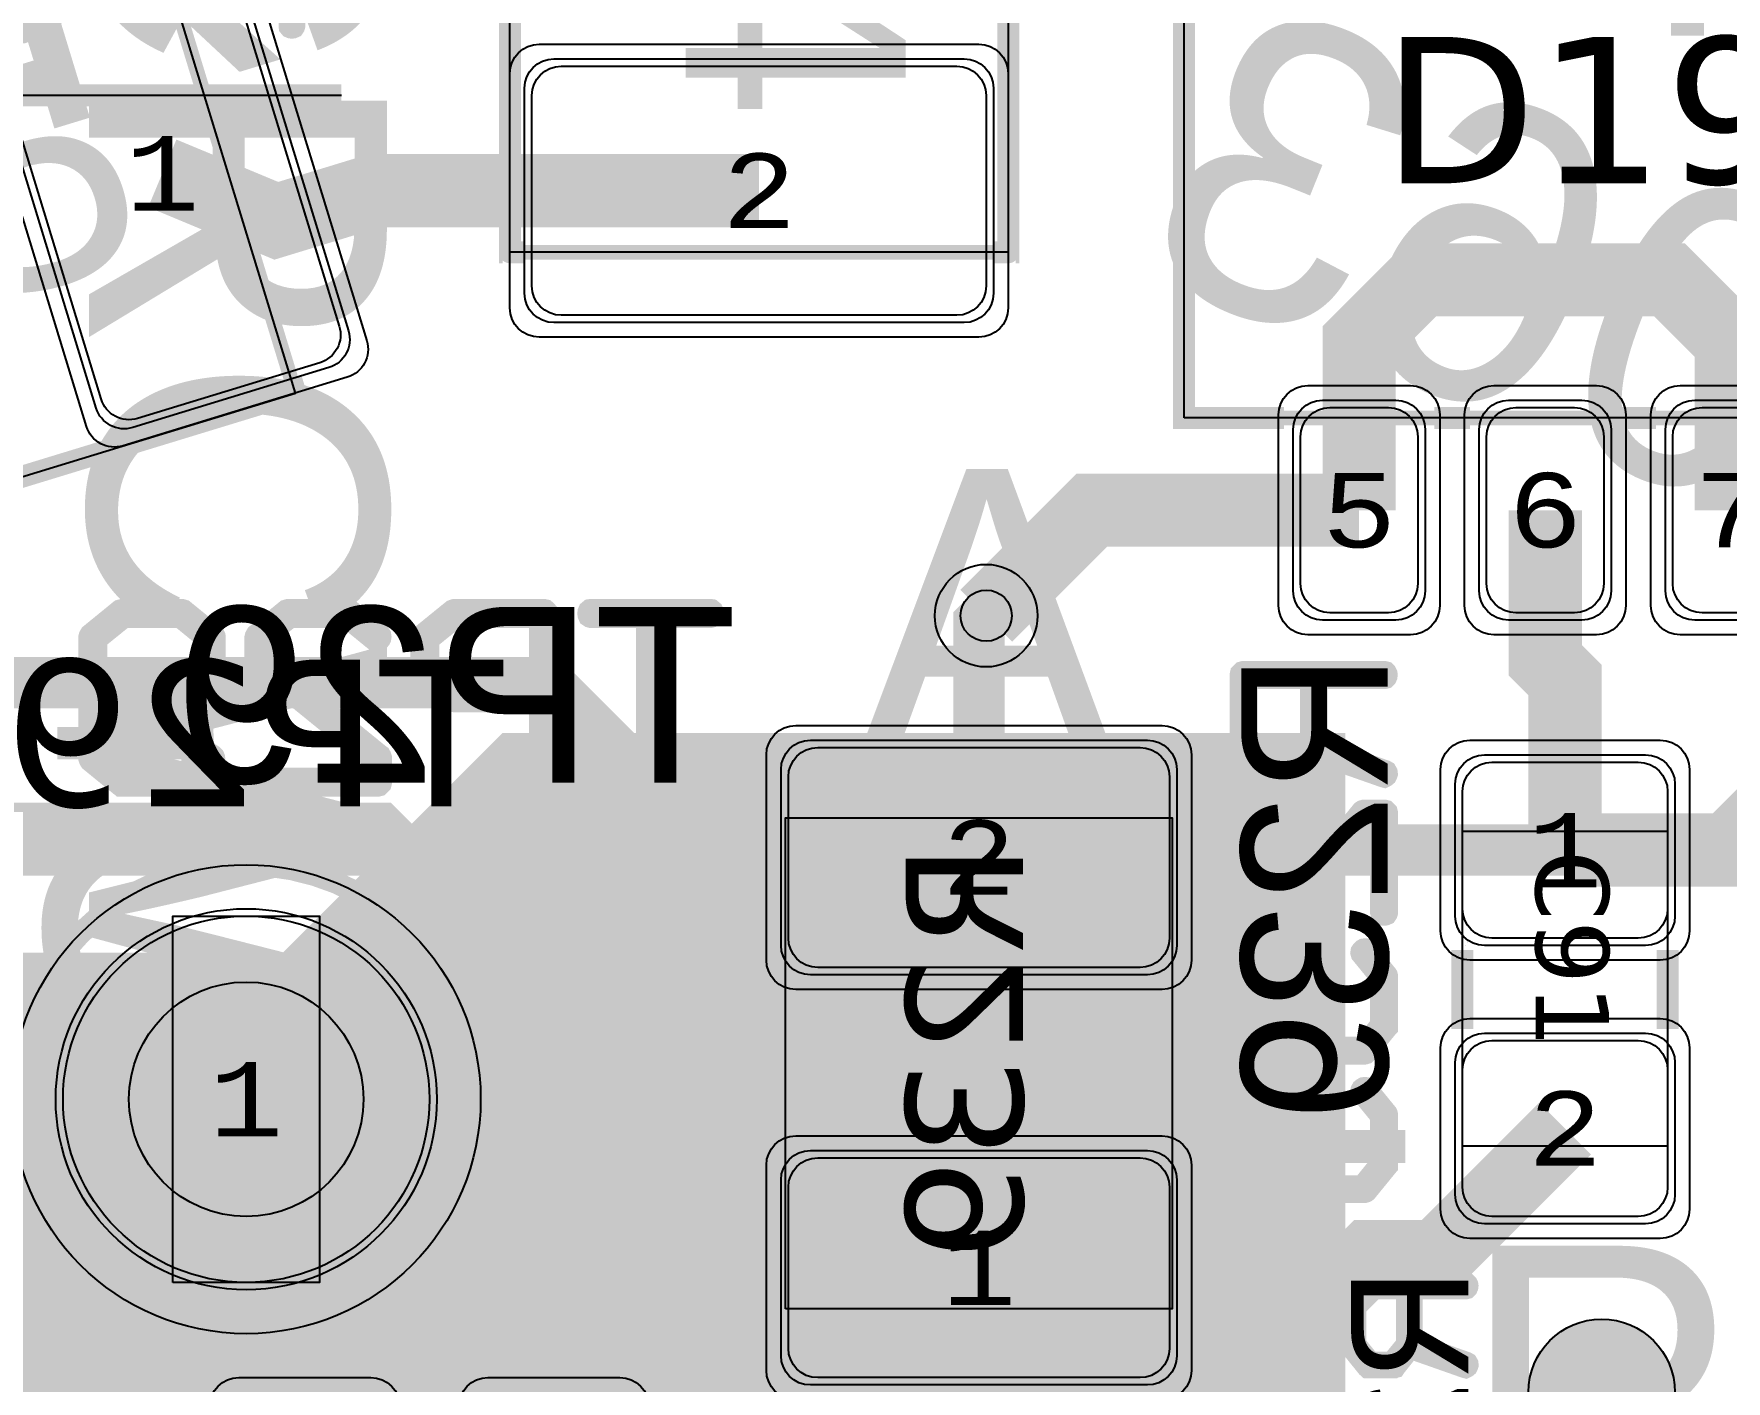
# Model space of a CAD drawing. Extents: x -98 to 119, y -207 to 98.
# Drawn here: x -9.2 to 2.35, y 45.08 to 54.27 of the extents above; entities that cross this region are included whole.
import ezdxf
from ezdxf.enums import TextEntityAlignment as Align

# ---------------------------------------------------------------- set-up
doc = ezdxf.new("R2010")
doc.units = 0
doc.header["$MEASUREMENT"] = 0
for name, color, linetype in [('ASSEMBLY_OUTLINES_BTM', 191, 'CONTINUOUS'), ('ASSEMBLY_OUTLINES_TOP', 102, 'CONTINUOUS'), ('ASSEMBLY_PART_NUMBERS_BTM', 191, 'CONTINUOUS'), ('ASSEMBLY_PART_NUMBERS_TOP', 102, 'CONTINUOUS'), ('ASSEMBLY_REF_DES_BTM', 191, 'CONTINUOUS'), ('ASSEMBLY_REF_DES_TOP', 102, 'CONTINUOUS'), ('BOARD_OUTLINE', 10, 'CONTINUOUS'), ('DRILL_DRAWING', 21, 'CONTINUOUS'), ('GENERATED_SILKSCREEN_BTM', 255, 'CONTINUOUS'), ('GENERATED_SILKSCREEN_TOP', 140, 'CONTINUOUS'), ('MANUFACTURING_OUTLINES', 10, 'CONTINUOUS'), ('MOUNTING_HOLES_LAYER_BOT17', 42, 'CONTINUOUS'), ('MOUNTING_HOLES_LAYER_TOP', 42, 'CONTINUOUS'), ('PART_HOLES_LAYER_BOTTOM', 30, 'CONTINUOUS'), ('PART_HOLES_LAYER_TOP', 30, 'CONTINUOUS'), ('PART_PADS_LAYER_BOTTOM', 230, 'CONTINUOUS'), ('PART_PADS_LAYER_TOP', 150, 'CONTINUOUS'), ('PART_PADS_SMD_BTM', 230, 'CONTINUOUS'), ('PART_PADS_SMD_TOP', 150, 'CONTINUOUS'), ('PIN_NUMBERS_BTM', 8, 'CONTINUOUS'), ('PIN_NUMBERS_TOP', 8, 'CONTINUOUS'), ('PLACEMENT_OUTLINES_BTM', 222, 'CONTINUOUS'), ('PLACEMENT_OUTLINES_TOP', 130, 'CONTINUOUS'), ('PLANE_DATA_LAYER_BOTTOM', 230, 'CONTINUOUS'), ('PLANE_DATA_LAYER_TOP', 150, 'CONTINUOUS'), ('PLANE_SHAPES_LAYER_BOTTOM', 230, 'CONTINUOUS'), ('PLANE_SHAPES_LAYER_TOP', 150, 'CONTINUOUS'), ('ROUTE_BORDER', 151, 'CONTINUOUS'), ('SILKSCREEN_OUTLINES_BTM', 211, 'CONTINUOUS'), ('SILKSCREEN_OUTLINES_TOP', 150, 'CONTINUOUS'), ('SILKSCREEN_REF_DES_BTM', 211, 'CONTINUOUS'), ('SOLDERMASK_PADS_BTM', 12, 'CONTINUOUS'), ('SOLDERMASK_PADS_TOP', 180, 'CONTINUOUS'), ('SOLDERPASTE_PADS_BTM', 12, 'CONTINUOUS'), ('SOLDERPASTE_PADS_TOP', 180, 'CONTINUOUS'), ('TRACES_LAYER_BOTTOM', 230, 'CONTINUOUS'), ('TRACES_LAYER_TOP', 150, 'CONTINUOUS'), ('VIA_HOLES_LAYER_BOTTOM', 30, 'CONTINUOUS'), ('VIA_HOLES_LAYER_TOP', 30, 'CONTINUOUS'), ('VIA_PADS_LAYER_BOTTOM', 230, 'CONTINUOUS'), ('VIA_PADS_LAYER_TOP', 150, 'CONTINUOUS')]:
    doc.layers.add(name, color=color, linetype=linetype)
doc.styles.add('COURIER_NEW', font='COUR.TTF')
doc.styles.add('VERDANA', font='verdana.TTF')
doc.styles.add('VERIBEST_GERBER_0', font='txt')

msp = doc.modelspace()

# ---------------------------------------------------------------- hatches: boundary and pattern name
at = {"layer": 'MOUNTING_HOLES_LAYER_BOT17'}
h = msp.add_hatch(color=256, dxfattribs=at)
edge = h.paths.add_edge_path()
edge.add_arc((1.5, 45), 0.5, 0, 360)
at = {"layer": 'MOUNTING_HOLES_LAYER_TOP'}
h = msp.add_hatch(color=256, dxfattribs=at)
edge = h.paths.add_edge_path()
edge.add_arc((1.5, 45), 0.5, 0, 360)
at = {"layer": 'PART_HOLES_LAYER_BOTTOM'}
h = msp.add_hatch(color=256, dxfattribs=at)
edge = h.paths.add_edge_path()
edge.add_arc((-7.75, 47), 0.8, 0, 360)
at = {"layer": 'PART_HOLES_LAYER_TOP'}
h = msp.add_hatch(color=256, dxfattribs=at)
edge = h.paths.add_edge_path()
edge.add_arc((-7.75, 47), 0.8, 0, 360)
at = {"layer": 'PLANE_DATA_LAYER_BOTTOM'}
h = msp.add_hatch(color=256, dxfattribs=at)
h.paths.add_polyline_path([(-96.5, 0, -1), (96.5, 0, -1)], flags=0)
h.paths.add_polyline_path([(92.251979, -7.43598, 0.726988162), (92.479659, -3.637852, -0.308609791), (92.431259, -3.566904, -0.009635255), (92.431316, -3.563968, 0.009635011), (92.5, -0.000006), (92.5, 0.000001, 0.053325255), (90.407665, 19.562826, -0.053326925), (90.405941, 19.578942), (90.405941, 19.578943, -0.238217909), (90.436919, 19.640273, 0.661755037), (89.584154, 23.221888, -0.295297583), (89.523137, 23.277841, 0.022401018), (87.08146, 31.194059, -0.086206302), (87.076996, 31.219756), (87.076996, 31.219757, -0.210183909), (87.101696, 31.275919, 0.679382507), (85.774921, 34.749845, -0.301864993), (85.705267, 34.797373, 0.047915829), (77.514669, 50.475005, -0.145307444), (77.502324, 50.516585, -0.123988701), (77.511414, 50.552678, 0.606608991), (75.516892, 53.486368, -0.274238992), (75.44586, 53.517962, 0.021523084), (70.565432, 59.806101, -0.177595235), (70.547363, 59.855368), (70.547363, 59.855369, -0.111833303), (70.5548, 59.888203, 0.661755452), (68.116894, 62.64715, -0.295297373), (68.036725, 62.667806, 0.05833458), (51.722715, 76.687749, -0.249337829), (51.689123, 76.750923), (51.689123, 76.750924, -0.060759886), (51.691357, 76.76924, 0.714966399), (48.509213, 78.818582, -0.314871124), (48.42205, 78.81342, 0.022806677), (41.042088, 82.896302, -0.285136953), (40.999698, 82.964591), (40.999698, 82.964596, -0.004247023), (40.999709, 82.965891, 0.647046608), (37.697353, 84.5176, -0.289754858), (37.616734, 84.505806, 0.052943541), (19.031563, 90.52099, -0.30833592), (18.972104, 90.582877, 0.696982245), (15.284156, 91.27756, -0.308339612), (15.206255, 91.241547, 0.022370691), (6.993138, 92.235275, -0.315204372), (6.925536, 92.290658, 0.715888063), (3.14462, 92.496703, -0.315205261), (3.0714, 92.448994, 0.063468058), (-20.215283, 90.264015, -0.320142253), (-20.296827, 90.298428, 0.72963938), (-23.995319, 89.386755, -0.320144031), (-24.051528, 89.318386, 0.018663537), (-30.645576, 87.275991, -0.309865735), (-30.72878, 87.298418, 0.701170836), (-34.249879, 85.978007, -0.002752694), (-34.249874, 85.977168, -0.30685575), (-34.29782, 85.9064, 0.04916641), (-50.410548, 77.556603, -0.32354836), (-50.499711, 77.561018, 0.739212756), (-53.660594, 75.408706, -0.075169868), (-53.657188, 75.386179), (-53.657188, 75.386178, -0.242479425), (-53.68916, 75.324127, 0.019967737), (-59.527063, 70.80098, -0.298487087), (-59.610009, 70.791065, 0.556724412), (-62.5, 69), (-62.5, 68.999999, 0.082708518), (-62.392031, 68.351756, -0.298487573), (-62.412702, 68.270818, 0.067186589), (-78.279974, 49.27977, -0.277817809), (-78.350169, 49.24438, 0.436350868), (-80.5, 47.25), (-80.5, 47.249999, 0.141466326), (-80.192238, 46.184011, -0.141465884), (-80.180512, 46.143397), (-80.180512, 46.143396, -0.131190735), (-80.190652, 46.105416, 0.019294819), (-83.506407, 39.786053, -0.312206796), (-83.581614, 39.742899, 0.439123468), (-85.75, 37.75, 0.204829615), (-85.131688, 36.303992, -0.204830708), (-85.10813, 36.248899), (-85.10813, 36.248898, -0.100919006), (-85.114214, 36.219062, 0.048097759), (-90.466303, 19.289839, -0.314870423), (-90.530154, 19.230281, 0.714965653), (-91.24073, 15.512631, -0.269378312), (-91.202277, 15.446437), (-91.202277, 15.446436, -0.041929831), (-91.203345, 15.433723, 0.018841331), (-92.106444, 8.523669, -0.32827121), (-92.166453, 8.456161, 0.354028014), (-93.75, 6.5), (-93.75, 6.499999, 0.314708299), (-92.438077, 4.622088, -0.31470689), (-92.388093, 4.55054), (-92.388093, 4.550537, -0.012285748), (-92.388185, 4.546794, 0.012294179), (-92.5, 0.00001), (-92.5, -0.000004, 0.052933393), (-90.438132, -19.421494, -0.329408644), (-90.475468, -19.504015, 0.27173254), (-91.5, -21.25, 0.401597711), (-89.586502, -23.248128, -0.329404507), (-89.516056, -23.305059, 0.021307354), (-87.207653, -30.839509, -0.322177334), (-87.232533, -30.924924, 0.230665932), (-88, -32.499999), (-88, -32.5, 0.431495031), (-85.882787, -34.496562, -0.3221788), (-85.807634, -34.544174, 0.048016175), (-77.643233, -50.277018, -0.303878783), (-77.644537, -50.3618, 0.152518996), (-78, -51.499999), (-78, -51.5, 0.481982915), (-75.552374, -53.449264, -0.303883418), (-75.473145, -53.479475, 0.021991255), (-70.483925, -59.90214, -0.318621499), (-70.47622, -59.989968, 0.725399056), (-67.952631, -62.834176, -0.318624212), (-67.866344, -62.852281, 0.062392529), (-50.265124, -77.650932, -0.254356234), (-50.230332, -77.714899), (-50.230332, -77.7149, -0.034453173), (-50.231054, -77.725364, 0.034451935), (-50.25, -78), (-50.25, -78.000001, 0.603308224), (-47.119729, -79.649997, -0.291362646), (-47.037917, -79.64725, 0.02294124), (-39.54278, -83.621879, -0.290012797), (-39.499155, -83.690765), (-39.499155, -83.690766, -0.007130353), (-39.499186, -83.692939, 0.007132964), (-39.5, -83.749994), (-39.5, -83.75, 0.658082965), (-36.126004, -85.203319, -0.297762979), (-36.043963, -85.188513, 0.049016344), (-18.771876, -90.575199, -0.301861306), (-18.712566, -90.635139, 0.679381768), (-15.056336, -91.31372, -0.301864385), (-14.979467, -91.279054, 0.021749122), (-6.993138, -92.235275, -0.315204372), (-6.925536, -92.290658, 0.715888063), (-3.14462, -92.496703, -0.315205261), (-3.0714, -92.448994, 0.06250827), (19.869968, -90.340657, -0.345566403), (19.954737, -90.381493, 0.794356815), (23.75, -89.500001), (23.75, -89.499973, 0.005086864), (23.749586, -89.459281, -0.345588489), (23.806159, -89.384097, 0.021469451), (31.383958, -87.013201, -0.314446926), (31.468175, -87.035889, 0.700130836), (35, -85.75), (35, -85.749988, 0.009099261), (34.998675, -85.677212, -0.009057228), (34.998625, -85.674452), (34.998625, -85.674439, -0.304472205), (35.045955, -85.60392, 0.047985464), (50.721249, -77.353765, -0.31444166), (50.808431, -77.356288, 0.616218308), (54, -75.75), (54, -75.749999, 0.067758174), (53.927211, -75.215343, -0.067753523), (53.924438, -75.194974), (53.924438, -75.194973, -0.241537288), (53.95619, -75.13308, 0.022365821), (60.452055, -70.01285, -0.313111549), (60.538488, -70.003709, 0.710095351), (63.344013, -67.475653, -0.099717589), (63.33807, -67.446151), (63.33807, -67.44615, -0.206928064), (63.362073, -67.390635, 0.058205552), (77.187807, -50.973449, -0.317486674), (77.269693, -50.94147, 0.722224143), (79.294241, -47.729048, -0.173873661), (79.276877, -47.680625, -0.136094565), (79.287761, -47.641379, 0.020523482), (82.926938, -40.980152, -0.353003204), (83.013777, -40.939997, 0.48811211), (85.5, -39), (85.5, -38.999999, 0.240073604), (84.675602, -37.381988, -0.240072951), (84.644192, -37.320342), (84.644192, -37.320341, -0.104105615), (84.650658, -37.289623, 0.050546739), (90.411157, -19.546683, -0.32146983), (90.476988, -19.487077, 0.38127918), (92.25, -17.5, 0.275143701), (91.203224, -15.741772, -0.275142487), (91.163342, -15.674784), (91.163342, -15.674783, -0.042554947), (91.164442, -15.661882, 0.022235783), (92.195155, -7.50356, -0.319196338)], flags=0)
at = {"layer": 'PLANE_DATA_LAYER_TOP'}
for points in [[(-7.75, 47), (-9.5762, 47)], [(-7.75, 47), (-5.9238, 47)], [(-7.75, 47), (-7.75, 45.1738)]]:
    msp.add_hatch(color=256, dxfattribs=at).paths.add_polyline_path(points, is_closed=False, flags=0)
at = {"layer": 'PLANE_SHAPES_LAYER_BOTTOM'}
h = msp.add_hatch(color=256, dxfattribs=at)
h.paths.add_polyline_path([(-96.5, 0, -1), (96.5, 0, -1)], flags=0)
h.paths.add_polyline_path([(-92.5, 0, -1), (92.5, 0, -1)], flags=0)
at = {"layer": 'PLANE_SHAPES_LAYER_TOP'}
h = msp.add_hatch(color=256, dxfattribs=at)
h.paths.add_polyline_path([(-96.31345, 0, -1), (96.81345, 0, -1)], flags=0)
h.paths.add_polyline_path([(-92.25, 0, -1), (92.75, 0, -1)], flags=0)
h = msp.add_hatch(color=256, dxfattribs=at)
h.paths.add_polyline_path([(1.75, 32.75), (-50, 32.75), (-50, 35), (-37.5, 47.5), (-31.5, 47.5), (-22, 57), (-19, 57), (-19, 52), (-15, 48), (-7.5, 48), (-6, 49.5), (-0.25, 49.5), (-0.25, 38), (1.75, 38)])
h.paths.add_polyline_path([(-26.75, 43.25), (-26.75, 45.25), (-17.5, 45.25), (-17.5, 43.25)], flags=16)
at = {"layer": 'VIA_HOLES_LAYER_BOTTOM'}
h = msp.add_hatch(color=256, dxfattribs=at)
edge = h.paths.add_edge_path()
edge.add_arc((-2.7, 50.3), 0.175, 0, 360)
at = {"layer": 'VIA_HOLES_LAYER_TOP'}
h = msp.add_hatch(color=256, dxfattribs=at)
edge = h.paths.add_edge_path()
edge.add_arc((-2.7, 50.3), 0.175, 0, 360)

# ---------------------------------------------------------------- linework, layer by layer
at = {"layer": 'ASSEMBLY_OUTLINES_BTM'}
for points in [[(-4.07, 45.57), (-4.07, 48.92), (-1.43, 48.92), (-1.43, 45.57)], [(-8.25, 45.75), (-8.25, 48.25), (-7.25, 48.25), (-7.25, 45.75)]]:
    msp.add_lwpolyline(points, close=True, dxfattribs=at)
msp.add_circle((-7.75, 47), 1.6, dxfattribs=at)
at = {"layer": 'ASSEMBLY_OUTLINES_TOP', "const_width": 0.1}
for points in [[(-5.95, 52.78), (-5.95, 59.23), (-2.55, 59.23), (-2.55, 52.78)], [(-1.35, 51.65), (-1.35, 55.85), (4.85, 55.85), (4.85, 51.65)], [(-8.408168, 55.070079), (-14.576333, 53.184281), (-13.582269, 49.932845), (-7.414104, 51.818643)]]:
    msp.add_lwpolyline(points, close=True, dxfattribs=at)
at = {"layer": 'ASSEMBLY_OUTLINES_TOP'}
msp.add_lwpolyline([(0.55, 46.68), (0.55, 48.83), (1.95, 48.83), (1.95, 46.68)], close=True, dxfattribs=at)
at = {"layer": 'BOARD_OUTLINE', "const_width": 0.1}
msp.add_lwpolyline([(-97.5, 0, -1), (97.5, 0, -1)], format="xyb", close=True, dxfattribs=at)
at = {"layer": 'GENERATED_SILKSCREEN_BTM', "const_width": 0.15}
for points in [[(-8.502, 54.714), (-9.2692, 54.2828), (-9.2732, 54.2812), (-9.2764, 54.2812), (-9.2796, 54.2812), (-9.2828, 54.2828), (-9.2876, 54.2852), (-9.2908, 54.2884), (-9.2924, 54.2924), (-9.2932, 54.2964), (-9.2932, 54.8364)], [(-9.2604, 54.8364), (-9.2604, 54.3236), (-8.5172, 54.7412)], [(-7.4216, 54.364), (-7.4216, 54.3264), (-7.4232, 54.3208), (-7.4264, 54.316), (-7.432, 54.3136), (-7.4376, 54.3128), (-7.444, 54.3136), (-7.4496, 54.316), (-7.4536, 54.3208), (-7.4544, 54.3264), (-7.4544, 54.364)], [(-7.1, 53.85), (-10.7, 53.85)], [(-8.1764, 49.1444), (-7.9748, 49.3088), (-7.9712, 49.3112), (-7.9688, 49.3148), (-7.9676, 49.322), (-7.9688, 49.3304), (-7.9724, 49.3388), (-7.9784, 49.3448), (-7.9856, 49.3496), (-7.994, 49.3508), (-8.0024, 49.3484), (-8.198, 49.1888), (-8.5856, 49.1888), (-8.7728, 49.34), (-8.7728, 49.7708), (-8.6096, 49.6388), (-8.6048, 49.6364), (-8.6036, 49.6352), (-8.6, 49.634), (-8.5952, 49.634), (-8.1908, 49.634), (-8.186, 49.634), (-8.1788, 49.6364), (-8.1764, 49.6388), (-7.9748, 49.802), (-7.9712, 49.8032), (-7.97, 49.8056), (-7.9676, 49.8092), (-7.9652, 49.8176), (-7.964, 49.8224), (-7.964, 50.1512), (-7.9652, 50.1572), (-7.9676, 50.162), (-7.97, 50.1656), (-7.9712, 50.1668), (-7.9748, 50.1704), (-8.1764, 50.3348), (-8.1812, 50.336), (-8.1836, 50.3372), (-8.186, 50.3384), (-8.1908, 50.3396), (-8.5952, 50.3396), (-8.6, 50.3384), (-8.6024, 50.3372), (-8.606, 50.336), (-8.6108, 50.3348), (-8.8124, 50.1704), (-8.816, 50.1644), (-8.8172, 50.1596), (-8.8196, 50.156), (-8.8208, 50.1512), (-8.8208, 49.328), (-8.8196, 49.3244), (-8.8172, 49.316), (-8.816, 49.3136), (-8.8124, 49.3088), (-8.6108, 49.1444), (-8.6048, 49.142), (-8.6036, 49.1408), (-8.6, 49.1408), (-8.5988, 49.1396), (-8.5976, 49.1396), (-8.5952, 49.1396), (-8.1908, 49.1396), (-8.186, 49.1408), (-8.1812, 49.142), (-8.1764, 49.1444)], [(-8.0132, 50.1392), (-8.0132, 49.8344), (-8.198, 49.682), (-8.5856, 49.682), (-8.7728, 49.8344), (-8.7728, 50.1392), (-8.5856, 50.2904), (-8.198, 50.2904), (-8.0132, 50.1392)], [(-7.4768, 50.3348), (-7.6784, 50.1704), (-7.682, 50.1644), (-7.6832, 50.1596), (-7.6856, 50.156), (-7.6868, 50.1512), (-7.6868, 49.9868), (-7.6856, 49.982), (-7.6832, 49.9748), (-7.682, 49.9688), (-7.6784, 49.9664), (-6.8792, 49.3172), (-6.8792, 49.1888), (-7.6628, 49.1888), (-7.6712, 49.1864), (-7.6784, 49.1816), (-7.682, 49.1732), (-7.6832, 49.1636), (-7.682, 49.1552), (-7.6784, 49.1468), (-7.6712, 49.142), (-7.6628, 49.1396), (-6.854, 49.1396), (-6.8444, 49.142), (-6.8384, 49.148), (-6.8324, 49.154), (-6.83, 49.1636), (-6.83, 49.328), (-6.8312, 49.3316), (-6.8336, 49.34), (-6.836, 49.3436), (-6.8372, 49.346), (-6.8408, 49.3484), (-7.6388, 49.9988), (-7.6388, 50.1392), (-7.4516, 50.2904), (-7.064, 50.2904), (-6.8684, 50.1308), (-6.86, 50.1284), (-6.8516, 50.1296), (-6.8444, 50.1332), (-6.8384, 50.1404), (-6.8348, 50.1476), (-6.8336, 50.156), (-6.8348, 50.1644), (-6.8372, 50.168), (-6.8408, 50.1704), (-7.0424, 50.3348), (-7.0472, 50.336), (-7.0496, 50.3372), (-7.052, 50.3384), (-7.0568, 50.3396), (-7.4612, 50.3396), (-7.466, 50.3384), (-7.4684, 50.3372), (-7.472, 50.336), (-7.4768, 50.3348)], [(-6.5456, 49.8836), (-6.5492, 49.886), (-6.5504, 49.892), (-6.5528, 49.898), (-6.554, 49.904), (-6.554, 50.1512), (-6.5528, 50.1572), (-6.5504, 50.1608), (-6.5504, 50.1644), (-6.5492, 50.1656), (-6.5468, 50.1668), (-6.5456, 50.1692), (-6.3416, 50.3348), (-6.3356, 50.3372), (-6.3308, 50.3384), (-6.326, 50.3396), (-5.7212, 50.3396), (-5.7104, 50.3372), (-5.7032, 50.3312), (-5.6972, 50.324), (-5.6948, 50.3156), (-5.6948, 49.1636), (-5.6972, 49.154), (-5.7032, 49.148), (-5.7104, 49.1444), (-5.7188, 49.1432), (-5.7284, 49.1444), (-5.7368, 49.148), (-5.7428, 49.154), (-5.7452, 49.1636), (-5.7452, 49.7156), (-6.326, 49.7156), (-6.3344, 49.7168), (-6.3368, 49.718), (-6.3392, 49.718), (-6.3416, 49.7192), (-6.5456, 49.8836)], [(-5.7452, 50.2904), (-6.3188, 50.2904), (-6.506, 50.1392), (-6.506, 49.916), (-6.3188, 49.7636), (-5.7452, 49.7636), (-5.7452, 50.2904)], [(-4.9664, 49.1636), (-4.9676, 49.1552), (-4.9736, 49.148), (-4.982, 49.1444), (-4.9904, 49.1432), (-4.9976, 49.1444), (-5.006, 49.148), (-5.012, 49.1552), (-5.0144, 49.1636), (-5.0144, 50.2904), (-5.3948, 50.2904), (-5.4032, 50.2928), (-5.4104, 50.2976), (-5.414, 50.306), (-5.4152, 50.3144), (-5.414, 50.324), (-5.4104, 50.3324), (-5.4032, 50.3384), (-5.3948, 50.3396), (-4.5848, 50.3396), (-4.5764, 50.3384), (-4.5692, 50.3324), (-4.5656, 50.324), (-4.5644, 50.3144), (-4.5656, 50.306), (-4.5692, 50.2976), (-4.5764, 50.2928), (-4.5848, 50.2904), (-4.9664, 50.2904), (-4.9664, 49.1636)], [(-0.584, 49.207), (-0.586, 49.204), (-0.591, 49.203), (-0.596, 49.2), (-0.601, 49.2), (-0.807, 49.2), (-0.812, 49.2), (-0.815, 49.203), (-0.818, 49.203), (-0.819, 49.204), (-0.82, 49.205), (-0.823, 49.207), (-0.96, 49.377), (-0.962, 49.382), (-0.963, 49.385), (-0.964, 49.39), (-0.964, 49.894), (-0.962, 49.903), (-0.957, 49.908), (-0.951, 49.914), (-0.944, 49.916), (0.016, 49.916), (0.024, 49.914), (0.029, 49.909), (0.032, 49.903), (0.033, 49.896), (0.032, 49.888), (0.029, 49.881), (0.024, 49.876), (0.016, 49.874), (-0.444, 49.874), (-0.444, 49.404), (0.022, 49.24), (0.029, 49.236), (0.033, 49.229), (0.034, 49.221), (0.032, 49.215), (0.029, 49.209), (0.023, 49.204), (0.017, 49.201), (0.009, 49.203), (-0.457, 49.367), (-0.584, 49.207)], [(-0.923, 49.874), (-0.923, 49.395), (-0.797, 49.24), (-0.611, 49.24), (-0.484, 49.395), (-0.484, 49.874), (-0.923, 49.874)], [(-0.96, 48.431), (-0.823, 48.263), (-0.818, 48.26), (-0.814, 48.259), (-0.811, 48.257), (-0.807, 48.256), (-0.67, 48.256), (-0.667, 48.257), (-0.66, 48.259), (-0.655, 48.26), (-0.653, 48.263), (-0.112, 48.929), (-0.005, 48.929), (-0.005, 48.276), (-0.003, 48.269), (0.001, 48.263), (0.008, 48.26), (0.016, 48.259), (0.023, 48.26), (0.03, 48.263), (0.034, 48.269), (0.036, 48.276), (0.036, 48.95), (0.034, 48.958), (0.029, 48.963), (0.024, 48.968), (0.016, 48.97), (-0.121, 48.97), (-0.124, 48.969), (-0.131, 48.967), (-0.134, 48.965), (-0.136, 48.963), (-0.138, 48.961), (-0.68, 48.296), (-0.797, 48.296), (-0.923, 48.452), (-0.923, 48.775), (-0.79, 48.938), (-0.788, 48.945), (-0.789, 48.951), (-0.792, 48.958), (-0.798, 48.962), (-0.804, 48.966), (-0.811, 48.967), (-0.818, 48.966), (-0.823, 48.961), (-0.96, 48.793), (-0.961, 48.789), (-0.962, 48.786), (-0.963, 48.785), (-0.964, 48.781), (-0.964, 48.444), (-0.963, 48.44), (-0.963, 48.439), (-0.962, 48.438), (-0.961, 48.435), (-0.96, 48.431)], [(0.032, 47.848), (-0.105, 48.017), (-0.11, 48.022), (-0.113, 48.023), (-0.116, 48.023), (-0.123, 48.022), (-0.13, 48.018), (-0.135, 48.013), (-0.139, 48.007), (-0.14, 48), (-0.138, 47.993), (-0.005, 47.83), (-0.005, 47.507), (-0.131, 47.351), (-0.317, 47.351), (-0.444, 47.505), (-0.444, 47.671), (-0.446, 47.679), (-0.45, 47.684), (-0.457, 47.687), (-0.464, 47.688), (-0.471, 47.687), (-0.478, 47.684), (-0.482, 47.679), (-0.484, 47.671), (-0.484, 47.505), (-0.611, 47.351), (-0.797, 47.351), (-0.923, 47.507), (-0.923, 47.83), (-0.79, 47.993), (-0.788, 48), (-0.789, 48.007), (-0.792, 48.013), (-0.798, 48.018), (-0.804, 48.022), (-0.811, 48.023), (-0.815, 48.023), (-0.818, 48.022), (-0.823, 48.017), (-0.96, 47.848), (-0.961, 47.845), (-0.962, 47.842), (-0.963, 47.841), (-0.964, 47.837), (-0.964, 47.5), (-0.963, 47.495), (-0.962, 47.493), (-0.961, 47.49), (-0.96, 47.487), (-0.823, 47.318), (-0.818, 47.315), (-0.814, 47.314), (-0.811, 47.312), (-0.807, 47.311), (-0.601, 47.311), (-0.598, 47.312), (-0.591, 47.314), (-0.586, 47.315), (-0.584, 47.318), (-0.464, 47.465), (-0.344, 47.318), (-0.342, 47.317), (-0.34, 47.315), (-0.339, 47.314), (-0.337, 47.314), (-0.33, 47.312), (-0.327, 47.311), (-0.121, 47.311), (-0.116, 47.312), (-0.112, 47.314), (-0.108, 47.315), (-0.105, 47.318), (0.032, 47.487), (0.034, 47.491), (0.035, 47.492), (0.035, 47.495), (0.036, 47.496), (0.036, 47.497), (0.036, 47.5), (0.036, 47.837), (0.035, 47.841), (0.034, 47.845), (0.032, 47.848)], [(0.032, 46.903), (-0.105, 47.071), (-0.11, 47.076), (-0.116, 47.077), (-0.123, 47.076), (-0.13, 47.072), (-0.135, 47.068), (-0.139, 47.061), (-0.14, 47.055), (-0.138, 47.048), (-0.005, 46.885), (-0.005, 46.562), (-0.131, 46.406), (-0.49, 46.406), (-0.38, 46.542), (-0.378, 46.546), (-0.377, 46.547), (-0.376, 46.55), (-0.376, 46.554), (-0.376, 46.891), (-0.376, 46.895), (-0.378, 46.901), (-0.38, 46.903), (-0.516, 47.071), (-0.517, 47.073), (-0.519, 47.075), (-0.522, 47.077), (-0.529, 47.079), (-0.533, 47.08), (-0.807, 47.08), (-0.812, 47.079), (-0.816, 47.077), (-0.819, 47.075), (-0.82, 47.073), (-0.823, 47.071), (-0.96, 46.903), (-0.961, 46.899), (-0.962, 46.896), (-0.963, 46.895), (-0.964, 46.891), (-0.964, 46.554), (-0.963, 46.55), (-0.963, 46.549), (-0.962, 46.548), (-0.961, 46.545), (-0.96, 46.541), (-0.823, 46.373), (-0.818, 46.37), (-0.814, 46.369), (-0.811, 46.367), (-0.807, 46.366), (-0.121, 46.366), (-0.118, 46.367), (-0.111, 46.369), (-0.109, 46.37), (-0.105, 46.373), (0.032, 46.541), (0.034, 46.546), (0.035, 46.547), (0.035, 46.549), (0.036, 46.551), (0.036, 46.552), (0.036, 46.554), (0.036, 46.891), (0.035, 46.895), (0.034, 46.899), (0.032, 46.903)], [(-0.797, 47.039), (-0.543, 47.039), (-0.416, 46.885), (-0.416, 46.562), (-0.543, 46.406), (-0.797, 46.406), (-0.923, 46.562), (-0.923, 46.885), (-0.797, 47.039)], [(0.0908, 45.1756), (0.0892, 45.1732), (0.0852, 45.1724), (0.0812, 45.17), (0.0772, 45.17), (-0.0876, 45.17), (-0.0916, 45.17), (-0.094, 45.1724), (-0.0964, 45.1724), (-0.0972, 45.1732), (-0.098, 45.174), (-0.1004, 45.1756), (-0.21, 45.3116), (-0.2116, 45.3156), (-0.2124, 45.318), (-0.2132, 45.322), (-0.2132, 45.7252), (-0.2116, 45.7324), (-0.2076, 45.7364), (-0.2028, 45.7412), (-0.1972, 45.7428), (0.5708, 45.7428), (0.5772, 45.7412), (0.5812, 45.7372), (0.5836, 45.7324), (0.5844, 45.7268), (0.5836, 45.7204), (0.5812, 45.7148), (0.5772, 45.7108), (0.5708, 45.7092), (0.2028, 45.7092), (0.2028, 45.3332), (0.5756, 45.202), (0.5812, 45.1988), (0.5844, 45.1932), (0.5852, 45.1868), (0.5836, 45.182), (0.5812, 45.1772), (0.5764, 45.1732), (0.5716, 45.1708), (0.5652, 45.1724), (0.1924, 45.3036), (0.0908, 45.1756)], [(-0.1804, 45.7092), (-0.1804, 45.326), (-0.0796, 45.202), (0.0692, 45.202), (0.1708, 45.326), (0.1708, 45.7092), (-0.1804, 45.7092)]]:
    msp.add_lwpolyline(points, dxfattribs=at)
msp.add_lwpolyline([(-9.35, 47, -1), (-6.15, 47, -1)], format="xyb", close=True, dxfattribs=at)
for points in [[(-4.069995, 46.666164, 0.000011642), (-4.070005, 46.666156), (-4.070005, 47.833844, 0.000011642), (-4.069995, 47.833836), (-4.069995, 46.666164)], [(-1.429995, 46.666156, 0.000011642), (-1.430005, 46.666164), (-1.430005, 47.833836, 0.000011642), (-1.429995, 47.833844), (-1.429995, 46.666156)]]:
    msp.add_lwpolyline(points, format="xyb", dxfattribs=at)
at = {"layer": 'GENERATED_SILKSCREEN_TOP', "const_width": 0.15}
for points in [[(-5.925, 59.229995), (-5.949995, 59.229995), (-5.949995, 52.780005), (-5.925, 52.780005), (-5.925, 52.779995), (-5.95, 52.779995, -0.414213562), (-5.950005, 52.78), (-5.950005, 59.23, -0.414213562), (-5.95, 59.230005), (-5.925, 59.230005), (-5.925, 59.229995)], [(-2.549995, 52.78, -0.414213562), (-2.55, 52.779995), (-2.575, 52.779995), (-2.575, 52.780005), (-2.550005, 52.780005), (-2.550005, 59.229995), (-2.575, 59.229995), (-2.575, 59.230005), (-2.55, 59.230005, -0.414213562), (-2.549995, 59.23), (-2.549995, 52.78)], [(-0.668105, 55.849995), (-1.349995, 55.849995), (-1.349995, 51.650005), (-0.668105, 51.650005, 0.000009491), (-0.668108, 51.649995), (-1.35, 51.649995, -0.414213562), (-1.350005, 51.65), (-1.350005, 55.85, -0.414213562), (-1.35, 55.850005), (-0.668108, 55.850005, 0.000009491), (-0.668105, 55.849995)], [(-7.414099, 51.818643, -0.357510765), (-7.414103, 51.818638), (-13.582268, 49.93284, -0.414213563), (-13.582274, 49.932844), (-13.589583, 49.956751), (-13.589573, 49.956754), (-13.582266, 49.932851), (-7.41411, 51.818646), (-7.421418, 51.842549), (-7.421408, 51.842552), (-7.414099, 51.818644), (-7.414099, 51.818643)], [(0.601895, 51.650005, 0.000009491), (0.601892, 51.649995), (0.358108, 51.649995, 0.000009491), (0.358105, 51.650005), (0.601895, 51.650005)], [(1.871895, 51.650005, 0.000009491), (1.871892, 51.649995), (1.628108, 51.649995, 0.000009491), (1.628105, 51.650005), (1.871895, 51.650005)], [(0.550005, 47.480492, 0.000011097), (0.549995, 47.480485), (0.549995, 48.019515, 0.000011097), (0.550005, 48.019508), (0.550005, 47.480492)], [(1.950005, 47.480485, 0.000011097), (1.949995, 47.480492), (1.949995, 48.019508, 0.000011097), (1.950005, 48.019515), (1.950005, 47.480485)]]:
    msp.add_lwpolyline(points, format="xyb", dxfattribs=at)
at = {"layer": 'MANUFACTURING_OUTLINES'}
msp.add_circle((0, 0), 97.575405, dxfattribs=at)
at = {"layer": 'MOUNTING_HOLES_LAYER_BOT17'}
msp.add_circle((1.5, 45), 0.5, dxfattribs=at)
at = {"layer": 'MOUNTING_HOLES_LAYER_TOP'}
msp.add_circle((1.5, 45), 0.5, dxfattribs=at)
at = {"layer": 'PART_HOLES_LAYER_BOTTOM'}
msp.add_circle((-7.75, 47), 0.8, dxfattribs=at)
at = {"layer": 'PART_HOLES_LAYER_TOP'}
msp.add_circle((-7.75, 47), 0.8, dxfattribs=at)
at = {"layer": 'PART_PADS_LAYER_BOTTOM'}
msp.add_circle((-7.75, 47), 1.25, dxfattribs=at)
at = {"layer": 'PART_PADS_LAYER_TOP'}
msp.add_circle((-7.75, 47), 1.25, dxfattribs=at)
at = {"layer": 'PART_PADS_SMD_BTM'}
for points in [[(-4.1, 49.25, -0.414213562), (-3.9, 49.45), (-1.6, 49.45, -0.414213562), (-1.4, 49.25), (-1.4, 48.05, -0.414213562), (-1.6, 47.85), (-3.9, 47.85, -0.414213562), (-4.1, 48.05)], [(-4.1, 46.45, -0.414213562), (-3.9, 46.65), (-1.6, 46.65, -0.414213562), (-1.4, 46.45), (-1.4, 45.25, -0.414213562), (-1.6, 45.05), (-3.9, 45.05, -0.414213562), (-4.1, 45.25)]]:
    msp.add_lwpolyline(points, format="xyb", close=True, dxfattribs=at)
at = {"layer": 'PART_PADS_SMD_TOP'}
for points in [[(-8.120728, 55.053389, -0.414213562), (-7.870993, 54.920602), (-7.052352, 52.242949, -0.414213562), (-7.185139, 51.993214), (-8.523966, 51.583893, -0.414213562), (-8.773701, 51.71668), (-9.592342, 54.394333, -0.414213562), (-9.459555, 54.644068)], [(-5.85, 53.9, -0.414213562), (-5.65, 54.1), (-2.85, 54.1, -0.414213562), (-2.65, 53.9), (-2.65, 52.5, -0.414213562), (-2.85, 52.3), (-5.65, 52.3, -0.414213562), (-5.85, 52.5)], [(0.095, 51.77, -0.414213562), (0.295, 51.57), (0.295, 50.47, -0.414213562), (0.095, 50.27), (-0.405, 50.27, -0.414213562), (-0.605, 50.47), (-0.605, 51.57, -0.414213562), (-0.405, 51.77)], [(1.365, 51.77, -0.414213562), (1.565, 51.57), (1.565, 50.47, -0.414213562), (1.365, 50.27), (0.865, 50.27, -0.414213562), (0.665, 50.47), (0.665, 51.57, -0.414213562), (0.865, 51.77)], [(2.635, 51.77, -0.414213562), (2.835, 51.57), (2.835, 50.47, -0.414213562), (2.635, 50.27), (2.135, 50.27, -0.414213562), (1.935, 50.47), (1.935, 51.57, -0.414213562), (2.135, 51.77)], [(0.5, 49.15, -0.414213562), (0.7, 49.35), (1.8, 49.35, -0.414213562), (2, 49.15), (2, 48.25, -0.414213562), (1.8, 48.05), (0.7, 48.05, -0.414213562), (0.5, 48.25)], [(0.5, 47.25, -0.414213562), (0.7, 47.45), (1.8, 47.45, -0.414213562), (2, 47.25), (2, 46.35, -0.414213562), (1.8, 46.15), (0.7, 46.15, -0.414213562), (0.5, 46.35)]]:
    msp.add_lwpolyline(points, format="xyb", close=True, dxfattribs=at)
at = {"layer": 'PLACEMENT_OUTLINES_BTM'}
msp.add_lwpolyline([(-4.07, 45.57), (-4.07, 48.92), (-1.43, 48.92), (-1.43, 45.57)], close=True, dxfattribs=at)
msp.add_circle((-7.75, 47), 1.6, dxfattribs=at)
at = {"layer": 'PLACEMENT_OUTLINES_TOP'}
for points in [[(-5.95, 52.78), (-5.95, 59.23), (-2.55, 59.23), (-2.55, 52.78)], [(-1.35, 51.65), (-1.35, 55.85), (4.85, 55.85), (4.85, 51.65)], [(-8.408168, 55.070079), (-14.576333, 53.184281), (-13.582269, 49.932845), (-7.414104, 51.818643)], [(0.55, 46.68), (0.55, 48.83), (1.95, 48.83), (1.95, 46.68)]]:
    msp.add_lwpolyline(points, close=True, dxfattribs=at)
at = {"layer": 'PLANE_DATA_LAYER_TOP', "const_width": 0.5}
for points in [[(-7.75, 47), (-9.5762, 47)], [(-7.75, 47), (-5.9238, 47)], [(-7.75, 47), (-7.75, 45.1738)]]:
    msp.add_lwpolyline(points, dxfattribs=at)
at = {"layer": 'ROUTE_BORDER'}
msp.add_circle((0, 0), 96.5, dxfattribs=at)
at = {"layer": 'SILKSCREEN_OUTLINES_BTM'}
msp.add_lwpolyline([(-7.1, 53.85), (-10.7, 53.85)], dxfattribs=at)
msp.add_lwpolyline([(-4.07, 45.57), (-4.07, 48.92), (-1.43, 48.92), (-1.43, 45.57)], close=True, dxfattribs=at)
msp.add_circle((-7.75, 47), 1.6, dxfattribs=at)
at = {"layer": 'SILKSCREEN_OUTLINES_TOP'}
for points in [[(-5.95, 52.78), (-5.95, 59.23), (-2.55, 59.23), (-2.55, 52.78)], [(-1.35, 51.65), (-1.35, 55.85), (4.85, 55.85), (4.85, 51.65)], [(-8.408168, 55.070079), (-14.576333, 53.184281), (-13.582269, 49.932845), (-7.414104, 51.818643)], [(0.55, 46.68), (0.55, 48.83), (1.95, 48.83), (1.95, 46.68)]]:
    msp.add_lwpolyline(points, close=True, dxfattribs=at)
at = {"layer": 'SOLDERMASK_PADS_BTM'}
for points in [[(-4.2, 49.35, -0.414213562), (-4, 49.55), (-1.5, 49.55, -0.414213562), (-1.3, 49.35), (-1.3, 47.95, -0.414213562), (-1.5, 47.75), (-4, 47.75, -0.414213562), (-4.2, 47.95)], [(-4.2, 46.55, -0.414213562), (-4, 46.75), (-1.5, 46.75, -0.414213562), (-1.3, 46.55), (-1.3, 45.15, -0.414213562), (-1.5, 44.95), (-4, 44.95, -0.414213562), (-4.2, 45.15)], [(-6.7, 44.1, -0.414213562), (-6.9, 43.9), (-7.8, 43.9, -0.414213562), (-8, 44.1), (-8, 44.9, -0.414213562), (-7.8, 45.1), (-6.9, 45.1, -0.414213562), (-6.7, 44.9)], [(-5, 44.1, -0.414213562), (-5.2, 43.9), (-6.1, 43.9, -0.414213562), (-6.3, 44.1), (-6.3, 44.9, -0.414213562), (-6.1, 45.1), (-5.2, 45.1, -0.414213562), (-5, 44.9)]]:
    msp.add_lwpolyline(points, format="xyb", close=True, dxfattribs=at)
msp.add_circle((-7.75, 47), 1.3, dxfattribs=at)
at = {"layer": 'SOLDERMASK_PADS_TOP'}
for points in [[(-8.054335, 55.178256, -0.414212162), (-7.8046, 55.04547), (-6.927485, 52.176556, -0.414213562), (-7.060271, 51.92682), (-8.590359, 51.459026, -0.414212162), (-8.840094, 51.591812), (-9.717209, 54.460726, -0.414213562), (-9.584423, 54.710462)], [(-5.95, 54, -0.414213562), (-5.75, 54.2), (-2.75, 54.2, -0.414213562), (-2.55, 54), (-2.55, 52.4, -0.414213562), (-2.75, 52.2), (-5.75, 52.2, -0.414213562), (-5.95, 52.4)], [(0.195, 51.87, -0.414213562), (0.395, 51.67), (0.395, 50.37, -0.414213562), (0.195, 50.17), (-0.505, 50.17, -0.414213562), (-0.705, 50.37), (-0.705, 51.67, -0.414213562), (-0.505, 51.87)], [(1.465, 51.87, -0.414213562), (1.665, 51.67), (1.665, 50.37, -0.414213562), (1.465, 50.17), (0.765, 50.17, -0.414213562), (0.565, 50.37), (0.565, 51.67, -0.414213562), (0.765, 51.87)], [(2.735, 51.87, -0.414213562), (2.935, 51.67), (2.935, 50.37, -0.414213562), (2.735, 50.17), (2.035, 50.17, -0.414213562), (1.835, 50.37), (1.835, 51.67, -0.414213562), (2.035, 51.87)], [(0.4, 49.25, -0.414213562), (0.6, 49.45), (1.9, 49.45, -0.414213562), (2.1, 49.25), (2.1, 48.15, -0.414213562), (1.9, 47.95), (0.6, 47.95, -0.414213562), (0.4, 48.15)], [(0.4, 47.35, -0.414213562), (0.6, 47.55), (1.9, 47.55, -0.414213562), (2.1, 47.35), (2.1, 46.25, -0.414213562), (1.9, 46.05), (0.6, 46.05, -0.414213562), (0.4, 46.25)]]:
    msp.add_lwpolyline(points, format="xyb", close=True, dxfattribs=at)
msp.add_circle((-7.75, 47), 1.3, dxfattribs=at)
at = {"layer": 'SOLDERPASTE_PADS_BTM'}
for points in [[(-4.05, 49.2, -0.414213562), (-3.85, 49.4), (-1.65, 49.4, -0.414213562), (-1.45, 49.2), (-1.45, 48.1, -0.414213562), (-1.65, 47.9), (-3.85, 47.9, -0.414213562), (-4.05, 48.1)], [(-4.05, 46.4, -0.414213562), (-3.85, 46.6), (-1.65, 46.6, -0.414213562), (-1.45, 46.4), (-1.45, 45.3, -0.414213562), (-1.65, 45.1), (-3.85, 45.1, -0.414213562), (-4.05, 45.3)]]:
    msp.add_lwpolyline(points, format="xyb", close=True, dxfattribs=at)
at = {"layer": 'SOLDERPASTE_PADS_TOP'}
for points in [[(-8.153925, 54.990955, -0.414213562), (-7.90419, 54.858168), (-7.114786, 52.276146, -0.414214963), (-7.247573, 52.02641), (-8.490769, 51.646327, -0.414213562), (-8.740504, 51.779114), (-9.529908, 54.361136, -0.414214963), (-9.397121, 54.610872)], [(-5.8, 53.85, -0.414213562), (-5.6, 54.05), (-2.9, 54.05, -0.414213562), (-2.7, 53.85), (-2.7, 52.55, -0.414213562), (-2.9, 52.35), (-5.6, 52.35, -0.414213562), (-5.8, 52.55)], [(0.045, 51.72, -0.414213562), (0.245, 51.52), (0.245, 50.52, -0.414213562), (0.045, 50.32), (-0.355, 50.32, -0.414213562), (-0.555, 50.52), (-0.555, 51.52, -0.414213562), (-0.355, 51.72)], [(1.315, 51.72, -0.414213562), (1.515, 51.52), (1.515, 50.52, -0.414213562), (1.315, 50.32), (0.915, 50.32, -0.414213562), (0.715, 50.52), (0.715, 51.52, -0.414213562), (0.915, 51.72)], [(2.585, 51.72, -0.414213562), (2.785, 51.52), (2.785, 50.52, -0.414213562), (2.585, 50.32), (2.185, 50.32, -0.414213562), (1.985, 50.52), (1.985, 51.52, -0.414213562), (2.185, 51.72)], [(0.55, 49.1, -0.414213562), (0.75, 49.3), (1.75, 49.3, -0.414213562), (1.95, 49.1), (1.95, 48.3, -0.414213562), (1.75, 48.1), (0.75, 48.1, -0.414213562), (0.55, 48.3)], [(0.55, 47.2, -0.414213562), (0.75, 47.4), (1.75, 47.4, -0.414213562), (1.95, 47.2), (1.95, 46.4, -0.414213562), (1.75, 46.2), (0.75, 46.2, -0.414213562), (0.55, 46.4)]]:
    msp.add_lwpolyline(points, format="xyb", close=True, dxfattribs=at)
at = {"layer": 'TRACES_LAYER_BOTTOM', "const_width": 0.35}
for points in [[(-30.5, 49.1), (-30.5, 50.336789), (-28.98914, 51.847649), (-14.352145, 51.847649), (-12.347129, 49.842633), (-5.692633, 49.842633), (-4.5, 48.65), (-2.75, 48.65)], [(-2.7, 50.3), (-2.75, 50.25), (-2.75, 48.65)], [(35.6, 28.7), (32.642812, 31.657188), (24.502529, 31.657188), (19.946855, 36.212862), (4.640966, 36.212862), (-0.323445, 41.177273), (-0.323445, 42.617816), (-1.067305, 43.361676), (-3.432855, 43.361676), (-4.664822, 44.593643), (-4.664822, 46.678712), (-6.83611, 48.85), (-14, 48.85)], [(-2.8, 44.4), (-2.75, 44.45), (-2.75, 45.85)]]:
    msp.add_lwpolyline(points, dxfattribs=at)
at = {"layer": 'TRACES_LAYER_TOP'}
for points, const_width in [([(-8.322347, 53.318641), (-7.544671, 52.994756), (-6.873346, 53.2)], 0.5), ([(-6.873346, 53.2), (-4.25, 53.2)], 0.5), ([(-0.155, 51.02), (-0.155, 52.17), (0.267013, 52.592013), (1.962987, 52.592013), (2.385, 52.17), (2.385, 51.02)], 0.5), ([(-0.155, 51.02), (-1.98, 51.02), (-2.7, 50.3)], 0.5), ([(1.25, 48.7), (1.25, 49.86), (1.115, 49.995), (1.115, 51.02)], 0.5), ([(1.25, 48.7), (2.36, 48.7), (3.655, 49.995), (3.655, 51.02)], 0.5), ([(1.25, 48.7), (-9.794882, 48.7), (-10.960256, 47.534626), (-18.867966, 47.534626), (-21, 45.402592), (-21, 44.2)], 0.35), ([(1.25, 46.8), (0.375735, 45.925735), (-0.086133, 45.925735), (-0.516184, 45.495684), (-0.52176, 45.495684)], 0.5)]:
    msp.add_lwpolyline(points, dxfattribs=dict(at, const_width=const_width))
at = {"layer": 'VIA_HOLES_LAYER_BOTTOM'}
msp.add_circle((-2.7, 50.3), 0.175, dxfattribs=at)
at = {"layer": 'VIA_HOLES_LAYER_TOP'}
msp.add_circle((-2.7, 50.3), 0.175, dxfattribs=at)
at = {"layer": 'VIA_PADS_LAYER_BOTTOM'}
msp.add_circle((-2.7, 50.3), 0.35, dxfattribs=at)
at = {"layer": 'VIA_PADS_LAYER_TOP'}
msp.add_circle((-2.7, 50.3), 0.35, dxfattribs=at)

# ---------------------------------------------------------------- texts
at = {"layer": 'ASSEMBLY_PART_NUMBERS_BTM', "style": 'VERIBEST_GERBER_0', "text_generation_flag": 2}
for s, rotation, p in [('APT2012SRCPRV', 330, (21.069357, 55.050295)), ('ERJ-3EKF6200V', 170, (-0.191067, 55.99859)), ('0039281063', 338, (13.048499, 48.894954)), ('ERJ-14NF51R1U', 90, (-5.29, 47.25))]:
    msp.add_text(s, height=2.032, rotation=rotation, dxfattribs=at).set_placement(p, align=Align.TOP_LEFT)
msp.add_text('5126', height=2.032, dxfattribs=at).set_placement((-7.75, 49.54), align=Align.TOP_LEFT)
at = {"layer": 'ASSEMBLY_PART_NUMBERS_TOP', "style": 'VERIBEST_GERBER_0'}
for s, rotation, p in [('CRCW251222K0JNEG', 17, (-11.742624, 54.929014)), ('CRCW251222K0JNEG', 270, (-6.79, 56)), ('CL21B106KOQNNNE', 270, (-1.29, 47.75))]:
    msp.add_text(s, height=2.032, rotation=rotation, dxfattribs=at).set_placement(p, align=Align.TOP_LEFT)
for s, p in [('MOCD207R2M', (1.75, 56.29)), ('CL21B106KOQNNNE', (-26.25, 46.79))]:
    msp.add_text(s, height=2.032, dxfattribs=at).set_placement(p, align=Align.TOP_LEFT)
at = {"layer": 'ASSEMBLY_REF_DES_BTM', "style": 'VERDANA', "text_generation_flag": 2}
msp.add_text('TP29', height=1, dxfattribs=at).set_placement((-6, 50), align=Align.TOP_LEFT)
msp.add_text('R239', height=0.8, rotation=90, dxfattribs=at).set_placement((-3.25, 48.75), align=Align.TOP_LEFT)
at = {"layer": 'ASSEMBLY_REF_DES_TOP', "style": 'VERDANA'}
for s, height, rotation, p in [('R234', 1.5, 270, (-3.25, 59)), ('R235', 1.5, 17, (-13.838714, 52.670811)), ('C91', 0.5, 270, (1.55, 48.7))]:
    msp.add_text(s, height=height, rotation=rotation, dxfattribs=at).set_placement(p, align=Align.TOP_LEFT)
msp.add_text('D19', height=1, dxfattribs=at).set_placement((0, 54.25), align=Align.TOP_LEFT)
at = {"layer": 'DRILL_DRAWING', "style": 'VERIBEST_GERBER_0'}
for s, p in [('A', (-2.7, 50.3)), ('J', (-7.75, 47)), ('R', (1.5, 45)), ('A', (-2.8, 44.4))]:
    msp.add_text(s, height=2, dxfattribs=at).set_placement(p, align=Align.MIDDLE_CENTER)
at = {"layer": 'PIN_NUMBERS_BTM', "style": 'COURIER_NEW'}
for s, p in [('1', (-8.322347, 53.318641)), ('2', (-4.25, 53.2)), ('6', (1.115, 51.02)), ('5', (-0.155, 51.02)), ('7', (2.385, 51.02)), ('2', (-2.75, 48.65)), ('1', (1.25, 48.7)), ('1', (-7.75, 47)), ('2', (1.25, 46.8)), ('1', (-2.75, 45.85))]:
    msp.add_text(s, height=0.508, dxfattribs=at).set_placement(p, align=Align.MIDDLE_CENTER)
at = {"layer": 'PIN_NUMBERS_TOP', "style": 'COURIER_NEW'}
for s, p in [('1', (-8.322347, 53.318641)), ('2', (-4.25, 53.2)), ('6', (1.115, 51.02)), ('5', (-0.155, 51.02)), ('7', (2.385, 51.02)), ('2', (-2.75, 48.65)), ('1', (1.25, 48.7)), ('1', (-7.75, 47)), ('2', (1.25, 46.8)), ('1', (-2.75, 45.85))]:
    msp.add_text(s, height=0.508, dxfattribs=at).set_placement(p, align=Align.MIDDLE_CENTER)
at = {"layer": 'SILKSCREEN_REF_DES_BTM', "style": 'VERIBEST_GERBER_0', "text_generation_flag": 2}
msp.add_text('TP29', height=1.2, dxfattribs=at).set_placement((-4.4, 50.36), align=Align.TOP_LEFT)
for s, height, p in [('R239', 1, (-0.96, 50.05)), ('R254', 0.8, (-0.21, 45.85))]:
    msp.add_text(s, height=height, rotation=90, dxfattribs=at).set_placement(p, align=Align.TOP_LEFT)

doc.saveas('drawing.dxf')
